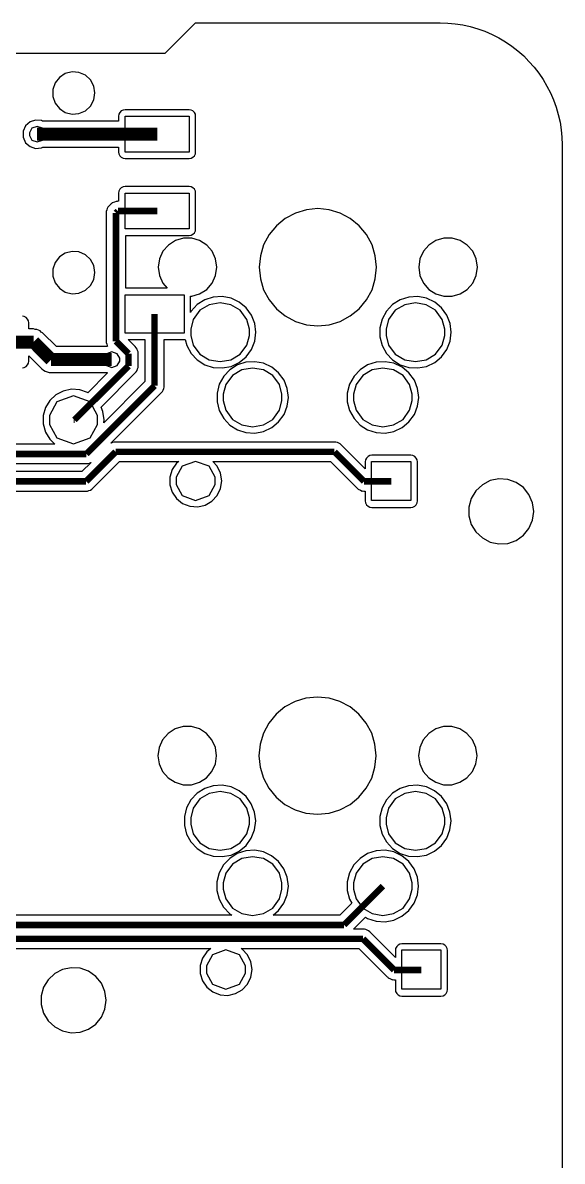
# Model space of a CAD drawing. Extents: x 2.4 to 97.7, y 2.4 to 97.6.
# Drawn here: x 76.62 to 97.65, y 53.26 to 97.64 of the extents above; entities that cross this region are included whole.
import ezdxf

# ---------------------------------------------------------------- set-up
doc = ezdxf.new("R2010")
doc.units = 0
doc.layers.get('0').update_dxf_attribs({"linetype": 'CONTINUOUS'})

msp = doc.modelspace()

# ---------------------------------------------------------------- linework, layer by layer
at = {"color": 173}
for points in [[(75.0231, 96.453), (82.1669, 96.453), (83.3575, 97.6422), (92.8853, 97.6422), (93.1845, 97.6327), (93.4791, 97.6066), (93.7796, 97.5582), (94.0664, 97.4947), (94.3585, 97.4065), (94.6355, 97.3116), (94.9124, 97.1903), (95.1784, 97.0509), (95.4334, 96.8982), (95.6839, 96.7327), (95.9224, 96.5496), (96.1471, 96.3524), (96.3524, 96.1362), (96.551, 95.9157), (96.7412, 95.6814), (96.9077, 95.432), (97.0552, 95.1727), (97.1931, 94.9096), (97.3102, 94.6326), (97.4164, 94.3472), (97.4947, 94.0664), (97.5639, 93.7715), (97.6094, 93.4738), (97.6394, 93.1817), (97.6507, 92.8825), (97.6422, 92.8825), (97.6422, 7.1465)], [(76.6011, 84.1925), (76.677, 84.2038), (76.7514, 84.2465), (76.805, 84.303), (76.8449, 84.3732), (76.8544, 84.4476), (76.8544, 84.6586), (77.3631, 84.1555), (77.4196, 84.1043), (77.4898, 84.0602), (77.5642, 84.0327), (77.64, 84.0123), (77.7215, 84.008), (79.8904, 84.008), (79.9264, 83.9971), (79.1489, 83.2196), (79.1408, 83.2252), (78.8363, 83.33), (78.5139, 83.3519), (78.1914, 83.2859), (77.9046, 83.1384), (77.6704, 82.9151), (77.4982, 82.641), (77.4086, 82.3267), (77.4086, 82.0014), (77.4982, 81.6832), (77.6704, 81.4091), (77.8715, 81.219), (75.85, 81.219)], [(75.8624, 80.4566), (79.0981, 80.4566), (79.1587, 80.4623), (79.2152, 80.4774), (79.2674, 80.4968), (79.2854, 80.5049), (78.9231, 80.1441), (74.1246, 80.1441)]]:
    msp.add_lwpolyline(points, dxfattribs=at)
at = {"color": 7}
for points in [[(78.5386, 94.0816), (78.806, 94.0992), (79.0568, 94.2139), (79.2579, 94.3956), (79.3845, 94.6326), (79.43, 94.9043), (79.3845, 95.1727), (79.2579, 95.4126), (79.0568, 95.5947), (78.806, 95.7061), (78.5386, 95.727), (78.2754, 95.6606), (78.044, 95.5118), (77.8785, 95.3011), (77.7875, 95.0419), (77.7875, 94.7649), (77.8785, 94.506), (78.044, 94.295), (78.2754, 94.1476), (78.5386, 94.0816)], [(80.6041, 92.3466), (83.1039, 92.3466), (83.1825, 92.359), (83.2513, 92.4003), (83.3092, 92.4525), (83.3494, 92.5269), (83.3575, 92.5999), (83.3575, 93.9973), (83.3494, 94.076), (83.3092, 94.1476), (83.2513, 94.2026), (83.1825, 94.2414), (83.1039, 94.2509), (80.6041, 94.2509), (80.5286, 94.2414), (80.4566, 94.2026), (80.4016, 94.1476), (80.3603, 94.076), (80.3508, 93.9973), (80.3508, 93.8114), (77.3864, 93.8114), (77.3508, 93.8318), (77.119, 93.8498), (76.8985, 93.781), (76.7249, 93.6293), (76.6272, 93.4159), (76.6272, 93.1817), (76.7249, 92.9665), (76.8985, 92.8165), (77.119, 92.7446), (77.3508, 92.7654), (77.3987, 92.7957), (80.3508, 92.7957), (80.3508, 92.5999), (80.3603, 92.5269), (80.4016, 92.4525), (80.4566, 92.4003), (80.5286, 92.359), (80.6041, 92.3466)], [(88.1172, 85.8255), (88.5666, 85.8696), (88.9938, 85.9966), (89.3879, 86.2129), (89.735, 86.4941), (90.0204, 86.8426), (90.2339, 87.2352), (90.3609, 87.6653), (90.4035, 88.1119), (90.3609, 88.5596), (90.2339, 88.9854), (90.0204, 89.3822), (89.735, 89.7283), (89.3879, 90.012), (88.9938, 90.2257), (88.5666, 90.3524), (88.1172, 90.3979), (87.6734, 90.3524), (87.2465, 90.2257), (86.8482, 90.012), (86.505, 89.7283), (86.2196, 89.3822), (86.0062, 88.9854), (85.8795, 88.5596), (85.8312, 88.1119), (85.8795, 87.6653), (86.0062, 87.2352), (86.2196, 86.8426), (86.505, 86.4941), (86.8482, 86.2129), (87.2465, 85.9966), (87.6734, 85.8696), (88.1172, 85.8255)], [(93.037, 86.9791), (93.3619, 86.9791), (93.672, 87.0712), (93.9465, 87.2465), (94.1599, 87.4903), (94.2979, 87.7919), (94.3405, 88.1119), (94.2979, 88.4329), (94.1599, 88.7317), (93.9465, 88.9758), (93.672, 89.1508), (93.3619, 89.2447), (93.037, 89.2447), (92.7283, 89.1508), (92.4525, 88.9758), (92.2405, 88.7317), (92.1025, 88.4329), (92.0542, 88.1119), (92.1025, 87.7919), (92.2405, 87.4903), (92.4525, 87.2465), (92.7283, 87.0712), (93.037, 86.9791)], [(78.5386, 87.0811), (78.806, 87.1015), (79.0568, 87.2134), (79.2579, 87.3936), (79.3845, 87.6321), (79.43, 87.9009), (79.3845, 88.1736), (79.2579, 88.4093), (79.0568, 88.5956), (78.806, 88.707), (78.5386, 88.7264), (78.2754, 88.6587), (78.044, 88.5112), (77.8785, 88.3006), (77.7875, 88.0413), (77.7875, 87.7644), (77.8785, 87.5055), (78.044, 87.2945), (78.2754, 87.1442), (78.5386, 87.0811)], [(92.0143, 84.1858), (92.359, 84.2465), (92.6772, 84.3993), (92.9432, 84.6226), (93.1541, 84.9066), (93.2808, 85.229), (93.3249, 85.5775), (93.2808, 85.9222), (93.1541, 86.2461), (92.9432, 86.5325), (92.6772, 86.753), (92.359, 86.9086), (92.0143, 86.9692), (91.663, 86.9488), (91.3335, 86.8426), (91.0389, 86.6539), (90.8018, 86.4002), (90.6268, 86.0901), (90.5411, 85.7472), (90.5411, 85.404), (90.6268, 85.0635), (90.8018, 84.7549), (91.0389, 84.4998), (91.3335, 84.3125), (91.663, 84.2038), (92.0143, 84.1858)], [(85.6643, 81.6462), (86.009, 81.7065), (86.3272, 81.8582), (86.5932, 82.0829), (86.8041, 82.3666), (86.9308, 82.6893), (86.9749, 83.0379), (86.9308, 83.3822), (86.8041, 83.7046), (86.5932, 83.9929), (86.3272, 84.2133), (86.009, 84.3675), (85.6643, 84.4296), (85.313, 84.4091), (84.9835, 84.303), (84.6889, 84.1142), (84.4518, 83.8606), (84.2768, 83.5505), (84.1911, 83.2072), (84.1911, 82.8643), (84.2768, 82.5239), (84.4518, 82.2138), (84.6889, 81.9602), (84.9835, 81.7728), (85.313, 81.6624), (85.6643, 81.6462)], [(90.744, 81.6462), (91.0897, 81.7065), (91.4065, 81.8582), (91.6739, 82.0829), (91.8849, 82.3666), (92.0115, 82.6893), (92.0542, 83.0379), (92.0115, 83.3822), (91.8849, 83.7046), (91.6739, 83.9929), (91.4065, 84.2133), (91.0897, 84.3675), (90.744, 84.4296), (90.3937, 84.4091), (90.0631, 84.303), (89.7682, 84.1142), (89.5325, 83.8606), (89.3576, 83.5505), (89.2708, 83.2072), (89.2708, 82.8643), (89.3576, 82.5239), (89.5325, 82.2138), (89.7682, 81.9602), (90.0631, 81.7728), (90.3937, 81.6624), (90.744, 81.6462)], [(95.1784, 77.3271), (95.5241, 77.3451), (95.8522, 77.4622), (96.1362, 77.6623), (96.3524, 77.9321), (96.489, 78.2493), (96.5369, 78.5922), (96.489, 78.9326), (96.3524, 79.2498), (96.1362, 79.5196), (95.8522, 79.7197), (95.5241, 79.8368), (95.1784, 79.8572), (94.838, 79.7913), (94.5363, 79.6258), (94.2827, 79.393), (94.1049, 79.1009), (94.0082, 78.7633), (94.0082, 78.42), (94.1049, 78.0838), (94.2827, 77.7903), (94.5363, 77.5561), (94.838, 77.3934), (95.1784, 77.3271)], [(88.1077, 66.784), (88.5567, 66.832), (88.984, 66.959), (89.377, 67.1696), (89.7255, 67.455), (90.0095, 67.7997), (90.2229, 68.1965), (90.3496, 68.6248), (90.3937, 69.07), (90.3496, 69.5194), (90.2229, 69.9463), (90.0095, 70.3393), (89.7255, 70.6878), (89.377, 70.9704), (88.984, 71.1853), (88.5567, 71.3123), (88.1077, 71.3564), (87.6596, 71.3123), (87.2367, 71.1853), (86.837, 70.9704), (86.4941, 70.6878), (86.2101, 70.3393), (85.9966, 69.9463), (85.8696, 69.5194), (85.8213, 69.07), (85.8696, 68.6248), (85.9966, 68.1965), (86.2101, 67.7997), (86.4941, 67.455), (86.837, 67.1696), (87.2367, 66.959), (87.6596, 66.832), (88.1077, 66.784)], [(82.8668, 67.9372), (83.1921, 67.9372), (83.5021, 68.0311), (83.7766, 68.2061), (83.99, 68.4498), (84.1266, 68.7518), (84.1707, 69.07), (84.1266, 69.3924), (83.99, 69.6916), (83.7766, 69.9354), (83.5021, 70.1118), (83.1921, 70.2056), (82.8668, 70.2056), (82.5571, 70.1118), (82.2826, 69.9354), (82.0692, 69.6916), (81.9326, 69.3924), (81.8843, 69.07), (81.9326, 68.7518), (82.0692, 68.4498), (82.2826, 68.2061), (82.5571, 68.0311), (82.8668, 67.9372)], [(93.0271, 67.9372), (93.3524, 67.9372), (93.6625, 68.0311), (93.9366, 68.2061), (94.1504, 68.4498), (94.2869, 68.7518), (94.331, 69.07), (94.2869, 69.3924), (94.1504, 69.6916), (93.9366, 69.9354), (93.6625, 70.1118), (93.3524, 70.2056), (93.0271, 70.2056), (92.7171, 70.1118), (92.4429, 69.9354), (92.2295, 69.6916), (92.093, 69.3924), (92.0447, 69.07), (92.093, 68.7518), (92.2295, 68.4498), (92.4429, 68.2061), (92.7171, 68.0311), (93.0271, 67.9372)], [(84.3911, 65.133), (84.7369, 65.1965), (85.0498, 65.3493), (85.3211, 65.5726), (85.5267, 65.8566), (85.6534, 66.179), (85.7017, 66.5247), (85.6534, 66.8722), (85.5267, 67.1961), (85.3211, 67.4825), (85.0498, 67.703), (84.7369, 67.8586), (84.3911, 67.9192), (84.0412, 67.8988), (83.7103, 67.7926), (83.4154, 67.6039), (83.1744, 67.3502), (83.0047, 67.0373), (82.9179, 66.6972), (82.9179, 66.354), (83.0047, 66.0135), (83.1744, 65.7049), (83.4154, 65.4498), (83.7103, 65.2597), (84.0412, 65.1538), (84.3911, 65.133)], [(92.0115, 65.133), (92.3562, 65.1965), (92.6691, 65.3493), (92.9404, 65.5726), (93.1471, 65.8566), (93.2737, 66.179), (93.3221, 66.5247), (93.2737, 66.8722), (93.1471, 67.1961), (92.9404, 67.4825), (92.6691, 67.703), (92.3562, 67.8586), (92.0115, 67.9192), (91.6601, 67.8988), (91.331, 67.7926), (91.0361, 67.6039), (90.7948, 67.3502), (90.624, 67.0373), (90.5386, 66.6972), (90.5386, 66.354), (90.624, 66.0135), (90.7948, 65.7049), (91.0361, 65.4498), (91.331, 65.2597), (91.6601, 65.1538), (92.0115, 65.133)], [(78.5054, 58.2704), (78.8539, 58.2895), (79.1767, 58.4069), (79.4618, 58.608), (79.6823, 58.8768), (79.8188, 59.1936), (79.8629, 59.5369), (79.8188, 59.877), (79.6823, 60.1955), (79.4618, 60.4643), (79.1767, 60.6654), (78.8539, 60.7811), (78.5054, 60.802), (78.1678, 60.7356), (77.8605, 60.5716), (77.6069, 60.3373), (77.4291, 60.0452), (77.3328, 59.7076), (77.3328, 59.3644), (77.4291, 59.0296), (77.6069, 58.7347), (77.8605, 58.5004), (78.1678, 58.3378), (78.5054, 58.2704)]]:
    msp.add_lwpolyline(points, close=True, dxfattribs=at)
at = {"color": 173}
for points in [[(80.6041, 93.9987), (83.1039, 93.9987), (83.1039, 92.5985), (80.6041, 92.5985), (80.6041, 93.9987)], [(77.4859, 93.2988), (77.4859, 93.3566), (77.3892, 93.5274), (77.1797, 93.6046), (76.9705, 93.5274), (76.8752, 93.3566), (76.8752, 93.2988), (76.8752, 93.2423), (76.9705, 93.0712), (77.1797, 92.994), (77.3892, 93.0712), (77.4859, 93.2423), (77.4859, 93.2988)], [(80.6041, 91.0043), (83.1039, 91.0043), (83.1039, 89.6041), (80.6041, 89.6041), (80.6041, 91.0043)], [(80.6041, 87.0398), (82.9042, 87.0398), (82.9042, 85.5391), (80.6041, 85.5391), (80.6041, 87.0398)], [(85.4509, 85.5747), (85.4509, 85.7003), (85.3514, 86.075), (85.0925, 86.4334), (84.7273, 86.6468), (84.3068, 86.7184), (83.8867, 86.6468), (83.5215, 86.4334), (83.2626, 86.075), (83.1645, 85.7003), (83.1645, 85.5747), (83.1645, 85.4509), (83.2626, 85.0759), (83.5215, 84.7178), (83.8867, 84.504), (84.3068, 84.4324), (84.7273, 84.504), (85.0925, 84.7178), (85.3514, 85.0759), (85.4509, 85.4509), (85.4509, 85.5747)], [(85.4509, 85.5747), (85.4509, 85.7003), (85.3514, 86.075), (85.0925, 86.4334), (84.7273, 86.6468), (84.3068, 86.7184), (83.8867, 86.6468), (83.5215, 86.4334), (83.2626, 86.075), (83.1645, 85.7003), (83.1645, 85.5747), (83.1645, 85.4509), (83.2626, 85.0759), (83.5215, 84.7178), (83.8867, 84.504), (84.3068, 84.4324), (84.7273, 84.504), (85.0925, 84.7178), (85.3514, 85.0759), (85.4509, 85.4509), (85.4509, 85.5747)], [(93.0698, 85.5747), (93.0698, 85.7003), (92.9707, 86.075), (92.7118, 86.4334), (92.3466, 86.6468), (91.9275, 86.7184), (91.5074, 86.6468), (91.1419, 86.4334), (90.883, 86.075), (90.7852, 85.7003), (90.7852, 85.5747), (90.7852, 85.4509), (90.883, 85.0759), (91.1419, 84.7178), (91.5074, 84.504), (91.9275, 84.4324), (92.3466, 84.504), (92.7118, 84.7178), (92.9707, 85.0759), (93.0698, 85.4509), (93.0698, 85.5747)], [(93.0698, 85.5747), (93.0698, 85.7003), (92.9707, 86.075), (92.7118, 86.4334), (92.3466, 86.6468), (91.9275, 86.7184), (91.5074, 86.6468), (91.1419, 86.4334), (90.883, 86.075), (90.7852, 85.7003), (90.7852, 85.5747), (90.7852, 85.4509), (90.883, 85.0759), (91.1419, 84.7178), (91.5074, 84.504), (91.9275, 84.4324), (92.3466, 84.504), (92.7118, 84.7178), (92.9707, 85.0759), (93.0698, 85.4509), (93.0698, 85.5747)], [(79.7733, 82.0498), (79.7856, 82.1612), (79.7429, 82.484), (79.6671, 82.6615), (81.0024, 83.9929), (81.0436, 84.0384), (81.0715, 84.0863), (81.092, 84.1446), (81.11, 84.1982), (81.1128, 84.2617), (81.1128, 84.7492), (81.11, 84.8099), (81.092, 84.8663), (81.0715, 84.9217), (81.0436, 84.9697), (81.0024, 85.018), (80.7311, 85.2883), (81.3731, 85.2883), (81.3731, 83.6524), (79.7733, 82.0498)], [(80.3963, 84.5111), (80.3963, 84.569), (80.2996, 84.7397), (80.0901, 84.8169), (79.8809, 84.7397), (79.7856, 84.569), (79.7856, 84.5111), (79.7856, 84.4543), (79.8809, 84.2836), (80.0901, 84.2063), (80.2996, 84.2836), (80.3963, 84.4543), (80.3963, 84.5111)], [(86.7198, 83.0351), (86.7198, 83.1603), (86.6207, 83.5353), (86.3618, 83.8937), (85.9966, 84.1072), (85.5775, 84.1788), (85.1574, 84.1072), (84.7919, 83.8937), (84.533, 83.5353), (84.4352, 83.1603), (84.4352, 83.0351), (84.4352, 82.9109), (84.533, 82.5362), (84.7919, 82.1778), (85.1574, 81.9644), (85.5775, 81.8928), (85.9966, 81.9644), (86.3618, 82.1778), (86.6207, 82.5362), (86.7198, 82.9109), (86.7198, 83.0351)], [(86.7198, 83.0351), (86.7198, 83.1603), (86.6207, 83.5353), (86.3618, 83.8937), (85.9966, 84.1072), (85.5775, 84.1788), (85.1574, 84.1072), (84.7919, 83.8937), (84.533, 83.5353), (84.4352, 83.1603), (84.4352, 83.0351), (84.4352, 82.9109), (84.533, 82.5362), (84.7919, 82.1778), (85.1574, 81.9644), (85.5775, 81.8928), (85.9966, 81.9644), (86.3618, 82.1778), (86.6207, 82.5362), (86.7198, 82.9109), (86.7198, 83.0351)], [(91.8009, 83.0351), (91.8009, 83.1603), (91.7014, 83.5353), (91.4425, 83.8937), (91.0773, 84.1072), (90.6568, 84.1788), (90.2367, 84.1072), (89.8715, 83.8937), (89.6126, 83.5353), (89.5145, 83.1603), (89.5145, 83.0351), (89.5145, 82.9109), (89.6126, 82.5362), (89.8715, 82.1778), (90.2367, 81.9644), (90.6568, 81.8928), (91.0773, 81.9644), (91.4425, 82.1778), (91.7014, 82.5362), (91.8009, 82.9109), (91.8009, 83.0351)], [(91.8009, 83.0351), (91.8009, 83.1603), (91.7014, 83.5353), (91.4425, 83.8937), (91.0773, 84.1072), (90.6568, 84.1788), (90.2367, 84.1072), (89.8715, 83.8937), (89.6126, 83.5353), (89.5145, 83.1603), (89.5145, 83.0351), (89.5145, 82.9109), (89.6126, 82.5362), (89.8715, 82.1778), (90.2367, 81.9644), (90.6568, 81.8928), (91.0773, 81.9644), (91.4425, 82.1778), (91.7014, 82.5362), (91.8009, 82.9109), (91.8009, 83.0351)], [(79.5348, 82.1612), (79.5348, 82.3376), (79.2399, 82.8668), (78.595, 83.1014), (77.9487, 82.8668), (77.6552, 82.3376), (77.6552, 82.1612), (77.6552, 81.9863), (77.9487, 81.4571), (78.595, 81.2214), (79.2399, 81.4571), (79.5348, 81.9863), (79.5348, 82.1612)], [(79.5348, 82.1612), (79.5348, 82.3376), (79.2399, 82.8668), (78.595, 83.1014), (77.9487, 82.8668), (77.6552, 82.3376), (77.6552, 82.1612), (77.6552, 81.9863), (77.9487, 81.4571), (78.595, 81.2214), (79.2399, 81.4571), (79.5348, 81.9863), (79.5348, 82.1612)], [(84.1195, 79.7789), (84.1195, 79.9222), (83.881, 80.3508), (83.3575, 80.5409), (82.8326, 80.3508), (82.5955, 79.9222), (82.5955, 79.7789), (82.5955, 79.6368), (82.8326, 79.2081), (83.3575, 79.018), (83.881, 79.2081), (84.1195, 79.6368), (84.1195, 79.7789)], [(84.1195, 79.7789), (84.1195, 79.9222), (83.881, 80.3508), (83.3575, 80.5409), (82.8326, 80.3508), (82.5955, 79.9222), (82.5955, 79.7789), (82.5955, 79.6368), (82.8326, 79.2081), (83.3575, 79.018), (83.881, 79.2081), (84.1195, 79.6368), (84.1195, 79.7789)], [(90.2173, 80.5409), (91.7416, 80.5409), (91.7416, 79.0166), (90.2173, 79.0166), (90.2173, 80.5409)], [(90.2173, 80.5409), (91.7416, 80.5409), (91.7416, 79.0166), (90.2173, 79.0166), (90.2173, 80.5409)], [(85.4509, 66.5247), (85.4509, 66.6503), (85.3514, 67.025), (85.0925, 67.3834), (84.7273, 67.5968), (84.3068, 67.6684), (83.8867, 67.5968), (83.5215, 67.3834), (83.2626, 67.025), (83.1645, 66.6503), (83.1645, 66.5247), (83.1645, 66.4009), (83.2626, 66.0259), (83.5215, 65.6678), (83.8867, 65.454), (84.3068, 65.3824), (84.7273, 65.454), (85.0925, 65.6678), (85.3514, 66.0259), (85.4509, 66.4009), (85.4509, 66.5247)], [(85.4509, 66.5247), (85.4509, 66.6503), (85.3514, 67.025), (85.0925, 67.3834), (84.7273, 67.5968), (84.3068, 67.6684), (83.8867, 67.5968), (83.5215, 67.3834), (83.2626, 67.025), (83.1645, 66.6503), (83.1645, 66.5247), (83.1645, 66.4009), (83.2626, 66.0259), (83.5215, 65.6678), (83.8867, 65.454), (84.3068, 65.3824), (84.7273, 65.454), (85.0925, 65.6678), (85.3514, 66.0259), (85.4509, 66.4009), (85.4509, 66.5247)], [(93.0698, 66.5247), (93.0698, 66.6503), (92.9707, 67.025), (92.7118, 67.3834), (92.3466, 67.5968), (91.9275, 67.6684), (91.5074, 67.5968), (91.1419, 67.3834), (90.883, 67.025), (90.7852, 66.6503), (90.7852, 66.5247), (90.7852, 66.4009), (90.883, 66.0259), (91.1419, 65.6678), (91.5074, 65.454), (91.9275, 65.3824), (92.3466, 65.454), (92.7118, 65.6678), (92.9707, 66.0259), (93.0698, 66.4009), (93.0698, 66.5247)], [(93.0698, 66.5247), (93.0698, 66.6503), (92.9707, 67.025), (92.7118, 67.3834), (92.3466, 67.5968), (91.9275, 67.6684), (91.5074, 67.5968), (91.1419, 67.3834), (90.883, 67.025), (90.7852, 66.6503), (90.7852, 66.5247), (90.7852, 66.4009), (90.883, 66.0259), (91.1419, 65.6678), (91.5074, 65.454), (91.9275, 65.3824), (92.3466, 65.454), (92.7118, 65.6678), (92.9707, 66.0259), (93.0698, 66.4009), (93.0698, 66.5247)], [(86.7198, 63.9851), (86.7198, 64.1103), (86.6207, 64.4853), (86.3618, 64.8437), (85.9966, 65.0572), (85.5775, 65.1288), (85.1574, 65.0572), (84.7919, 64.8437), (84.533, 64.4853), (84.4352, 64.1103), (84.4352, 63.9851), (84.4352, 63.8609), (84.533, 63.4862), (84.7919, 63.1278), (85.1574, 62.9144), (85.5775, 62.8428), (85.9966, 62.9144), (86.3618, 63.1278), (86.6207, 63.4862), (86.7198, 63.8609), (86.7198, 63.9851)], [(86.7198, 63.9851), (86.7198, 64.1103), (86.6207, 64.4853), (86.3618, 64.8437), (85.9966, 65.0572), (85.5775, 65.1288), (85.1574, 65.0572), (84.7919, 64.8437), (84.533, 64.4853), (84.4352, 64.1103), (84.4352, 63.9851), (84.4352, 63.8609), (84.533, 63.4862), (84.7919, 63.1278), (85.1574, 62.9144), (85.5775, 62.8428), (85.9966, 62.9144), (86.3618, 63.1278), (86.6207, 63.4862), (86.7198, 63.8609), (86.7198, 63.9851)], [(91.8009, 63.9851), (91.8009, 64.1103), (91.7014, 64.4853), (91.4425, 64.8437), (91.0773, 65.0572), (90.6568, 65.1288), (90.2367, 65.0572), (89.8715, 64.8437), (89.6126, 64.4853), (89.5145, 64.1103), (89.5145, 63.9851), (89.5145, 63.8609), (89.6126, 63.4862), (89.8715, 63.1278), (90.2367, 62.9144), (90.6568, 62.8428), (91.0773, 62.9144), (91.4425, 63.1278), (91.7014, 63.4862), (91.8009, 63.8609), (91.8009, 63.9851)], [(91.8009, 63.9851), (91.8009, 64.1103), (91.7014, 64.4853), (91.4425, 64.8437), (91.0773, 65.0572), (90.6568, 65.1288), (90.2367, 65.0572), (89.8715, 64.8437), (89.6126, 64.4853), (89.5145, 64.1103), (89.5145, 63.9851), (89.5145, 63.8609), (89.6126, 63.4862), (89.8715, 63.1278), (90.2367, 62.9144), (90.6568, 62.8428), (91.0773, 62.9144), (91.4425, 63.1278), (91.7014, 63.4862), (91.8009, 63.8609), (91.8009, 63.9851)], [(85.3006, 60.7328), (85.3006, 60.8764), (85.0621, 61.3061), (84.5386, 61.4962), (84.0133, 61.3061), (83.7766, 60.8764), (83.7766, 60.7328), (83.7766, 60.591), (84.0133, 60.1624), (84.5386, 59.9722), (85.0621, 60.1624), (85.3006, 60.591), (85.3006, 60.7328)], [(85.3006, 60.7328), (85.3006, 60.8764), (85.0621, 61.3061), (84.5386, 61.4962), (84.0133, 61.3061), (83.7766, 60.8764), (83.7766, 60.7328), (83.7766, 60.591), (84.0133, 60.1624), (84.5386, 59.9722), (85.0621, 60.1624), (85.3006, 60.591), (85.3006, 60.7328)], [(91.397, 61.4962), (92.921, 61.4962), (92.921, 59.9722), (91.397, 59.9722), (91.397, 61.4962)], [(91.397, 61.4962), (92.921, 61.4962), (92.921, 59.9722), (91.397, 59.9722), (91.397, 61.4962)]]:
    msp.add_lwpolyline(points, close=True, dxfattribs=at)
for points, const_width in [([(81.8596, 93.2988), (77.1772, 93.2988)], 0.508), ([(80.2541, 90.2257), (80.3271, 90.3016)], 0.254), ([(80.2541, 85.2262), (80.2541, 90.2257)], 0.254), ([(81.8596, 90.3016), (80.3271, 90.3016)], 0.254), ([(81.7548, 86.2887), (81.7548, 83.4898)], 0.254), ([(75.456, 85.1958), (77.0378, 85.1958)], 0.508), ([(77.0378, 85.1958), (77.7215, 84.5111)], 0.508), ([(80.7364, 84.7439), (80.2541, 85.2262)], 0.254), ([(80.7364, 84.2617), (80.7364, 84.7439)], 0.254), ([(77.7215, 84.5111), (80.0887, 84.5111)], 0.508), ([(78.6335, 82.1612), (80.7364, 84.2617)], 0.254), ([(81.7548, 83.4898), (79.0981, 80.833)], 0.254), ([(78.595, 82.1612), (78.6335, 82.1612)], 0.254), ([(79.0981, 80.833), (75.456, 80.833)], 0.254), ([(80.2361, 80.9142), (79.0857, 79.7638)], 0.254), ([(88.7705, 80.9142), (80.2361, 80.9142)], 0.254), ([(89.9213, 79.7638), (88.7705, 80.9142)], 0.254), ([(79.0857, 79.7638), (74.1786, 79.7638)], 0.254), ([(90.9877, 79.7638), (89.9213, 79.7638)], 0.254), ([(89.1438, 62.4706), (90.6568, 63.9851)], 0.254), ([(65.2568, 62.4706), (89.1438, 62.4706)], 0.254), ([(89.8797, 61.9277), (75.3925, 61.9277)], 0.254), ([(91.0939, 60.7138), (89.8797, 61.9277)], 0.254), ([(92.1618, 60.7138), (91.0939, 60.7138)], 0.254)]:
    msp.add_lwpolyline(points, dxfattribs=dict(at, const_width=const_width))
at = {"color": 7}
for points in [[(74.1246, 79.3821), (79.0801, 79.3821), (79.1408, 79.3873), (79.1972, 79.4053), (79.2551, 79.4262), (79.3034, 79.4561), (79.3517, 79.4935), (80.3906, 80.5353), (82.6975, 80.5353), (82.6135, 80.4718), (82.4424, 80.2224), (82.3517, 79.9331), (82.3517, 79.6258), (82.4424, 79.339), (82.6135, 79.0896), (82.8492, 78.9023), (83.1314, 78.7908), (83.4362, 78.77), (83.7311, 78.8363), (83.9929, 78.9862), (84.1982, 79.2067), (84.3276, 79.4812), (84.3732, 79.7789), (84.3276, 80.0806), (84.1982, 80.3547), (84.0299, 80.5353), (88.6135, 80.5353), (89.6497, 79.4935), (89.6719, 79.4812), (89.6923, 79.4561), (89.7791, 79.4262), (89.855, 79.3873), (89.8853, 79.393), (89.9156, 79.3821), (89.9721, 79.3821), (89.9721, 79.0014), (89.9816, 78.927), (90.0232, 78.8539), (90.0811, 78.8003), (90.1499, 78.7576), (90.2257, 78.7467), (91.7497, 78.7467), (91.8284, 78.7576), (91.8972, 78.8003), (91.9551, 78.8539), (91.9963, 78.927), (92.0034, 79.0014), (92.0034, 80.5258), (91.9963, 80.6041), (91.9551, 80.6746), (91.8972, 80.7311), (91.8284, 80.7695), (91.7497, 80.7791), (90.2257, 80.7791), (90.1499, 80.7695), (90.0811, 80.7311), (90.0232, 80.6746), (89.9816, 80.6041), (89.9721, 80.5258), (89.9721, 80.2488), (89.0365, 81.1886), (88.9938, 81.2285), (88.9427, 81.2588), (88.8877, 81.2768), (88.8284, 81.292), (88.7705, 81.2973), (80.2337, 81.2973), (80.1744, 81.292), (80.1165, 81.2768), (80.0626, 81.2588), (80.0474, 81.2493), (82.0208, 83.2252), (82.0621, 83.2707), (82.0953, 83.3191), (82.1161, 83.3783), (82.1284, 83.4305), (82.1351, 83.494), (82.1351, 85.2883), (82.9, 85.2883), (82.9511, 85.2921), (83.0076, 85.0635), (83.1825, 84.7549), (83.4182, 84.4998), (83.7131, 84.3125), (84.0437, 84.2038), (84.394, 84.1858), (84.7397, 84.2465), (85.0565, 84.3993), (85.3239, 84.6226), (85.5349, 84.9066), (85.6615, 85.229), (85.7042, 85.5775), (85.6615, 85.9222), (85.5349, 86.2461), (85.3239, 86.5325), (85.0565, 86.753), (84.7397, 86.9086), (84.394, 86.9692), (84.0437, 86.9488), (83.7131, 86.8426), (83.4182, 86.6539), (83.1825, 86.4002), (83.155, 86.3519), (83.155, 86.9791), (83.2033, 86.9791), (83.512, 87.0712), (83.7875, 87.2465), (83.9996, 87.4903), (84.1375, 87.7919), (84.1802, 88.1119), (84.1375, 88.4329), (83.9996, 88.7317), (83.7875, 88.9758), (83.512, 89.1508), (83.2033, 89.2447), (82.8781, 89.2447), (82.568, 89.1508), (82.2935, 88.9758), (82.0801, 88.7317), (81.9422, 88.4329), (81.8942, 88.1119), (81.9422, 87.7919), (82.0801, 87.4903), (82.2523, 87.2945), (80.6319, 87.2945), (80.6319, 89.3519), (83.1039, 89.3519), (83.1825, 89.3618), (83.2513, 89.4002), (83.3092, 89.4581), (83.3494, 89.5269), (83.3575, 89.6056), (83.3575, 91.0029), (83.3494, 91.0759), (83.3092, 91.1504), (83.2513, 91.204), (83.1825, 91.2467), (83.1039, 91.2566), (80.6041, 91.2566), (80.5286, 91.2467), (80.4566, 91.204), (80.4016, 91.1504), (80.3603, 91.0759), (80.3508, 91.0029), (80.3508, 90.6847), (80.3271, 90.6847), (80.294, 90.6748), (80.264, 90.6805), (80.191, 90.6473), (80.1038, 90.617), (80.0834, 90.5909), (80.0559, 90.5729), (79.98, 90.4998), (79.9387, 90.4543), (79.9112, 90.4035), (79.8904, 90.3471), (79.8724, 90.2892), (79.8696, 90.231), (79.8696, 85.229), (79.8724, 85.1711), (79.8904, 85.1133), (79.9112, 85.0593), (79.9264, 85.0332), (79.8904, 85.0237), (77.9268, 85.0237), (77.3878, 85.5567), (77.3395, 85.5846), (77.2901, 85.6382), (77.2238, 85.6534), (77.1645, 85.689), (77.0985, 85.689), (77.035, 85.7042), (76.8544, 85.7042), (76.8544, 85.9483), (76.8449, 86.0242), (76.805, 86.0929), (76.7514, 86.1508), (76.677, 86.1921), (76.6011, 86.202)], [(75.5442, 61.5488), (83.9445, 61.5488), (83.789, 61.4274), (83.6221, 61.178), (83.5325, 60.8887), (83.5325, 60.5815), (83.6221, 60.2947), (83.789, 60.0452), (84.0299, 59.8579), (84.3068, 59.7447), (84.613, 59.7256), (84.9094, 59.7916), (85.174, 59.9405), (85.375, 60.1624), (85.5087, 60.434), (85.5543, 60.7356), (85.5087, 61.0362), (85.375, 61.3103), (85.174, 61.528), (85.1352, 61.5488), (89.717, 61.5488), (90.8223, 60.4435), (90.8484, 60.4284), (90.8678, 60.4061), (90.9518, 60.3762), (91.0276, 60.3373), (91.0594, 60.343), (91.0897, 60.3321), (91.1447, 60.3321), (91.1447, 59.9514), (91.156, 59.877), (91.1959, 59.8039), (91.2523, 59.7503), (91.3225, 59.7076), (91.3998, 59.6967), (92.9224, 59.6967), (93.0025, 59.7076), (93.0698, 59.7503), (93.1291, 59.8039), (93.1665, 59.877), (93.1774, 59.9514), (93.1774, 61.4758), (93.1665, 61.5541), (93.1291, 61.6246), (93.0698, 61.6811), (93.0025, 61.7195), (92.9224, 61.7291), (91.3998, 61.7291), (91.3225, 61.7195), (91.2523, 61.6811), (91.1959, 61.6246), (91.156, 61.5541), (91.1447, 61.4758), (91.1447, 61.196), (90.1471, 62.1993), (90.0987, 62.2378), (90.0508, 62.2709), (89.9915, 62.29), (89.9365, 62.3051), (89.8758, 62.3108), (89.5145, 62.3108), (89.9791, 62.7736), (90.0603, 62.72), (90.3912, 62.6124), (90.7411, 62.5934), (91.0869, 62.6565), (91.3998, 62.8082), (91.6711, 63.0329), (91.8767, 63.3166), (92.0034, 63.6393), (92.0517, 63.9851), (92.0034, 64.3322), (91.8767, 64.6546), (91.6711, 64.9429), (91.3998, 65.1633), (91.0869, 65.3175), (90.7411, 65.3796), (90.3912, 65.3591), (90.0603, 65.253), (89.7654, 65.0642), (89.5244, 64.8106), (89.3547, 64.4977), (89.2679, 64.1572), (89.2679, 63.8143), (89.3547, 63.4739), (89.4457, 63.3166), (88.984, 62.8523), (86.3783, 62.8523), (86.5904, 63.0329), (86.7971, 63.3166), (86.9237, 63.6393), (86.9721, 63.9851), (86.9237, 64.3322), (86.7971, 64.6546), (86.5904, 64.9429), (86.3191, 65.1633), (86.0062, 65.3175), (85.6615, 65.3796), (85.3101, 65.3591), (84.981, 65.253), (84.6861, 65.0642), (84.4448, 64.8106), (84.274, 64.4977), (84.1887, 64.1572), (84.1887, 63.8143), (84.274, 63.4739), (84.4448, 63.1638), (84.6861, 62.9102), (84.7729, 62.8523), (72.4076, 62.8523)]]:
    msp.add_lwpolyline(points, dxfattribs=at)

doc.saveas('drawing.dxf')
